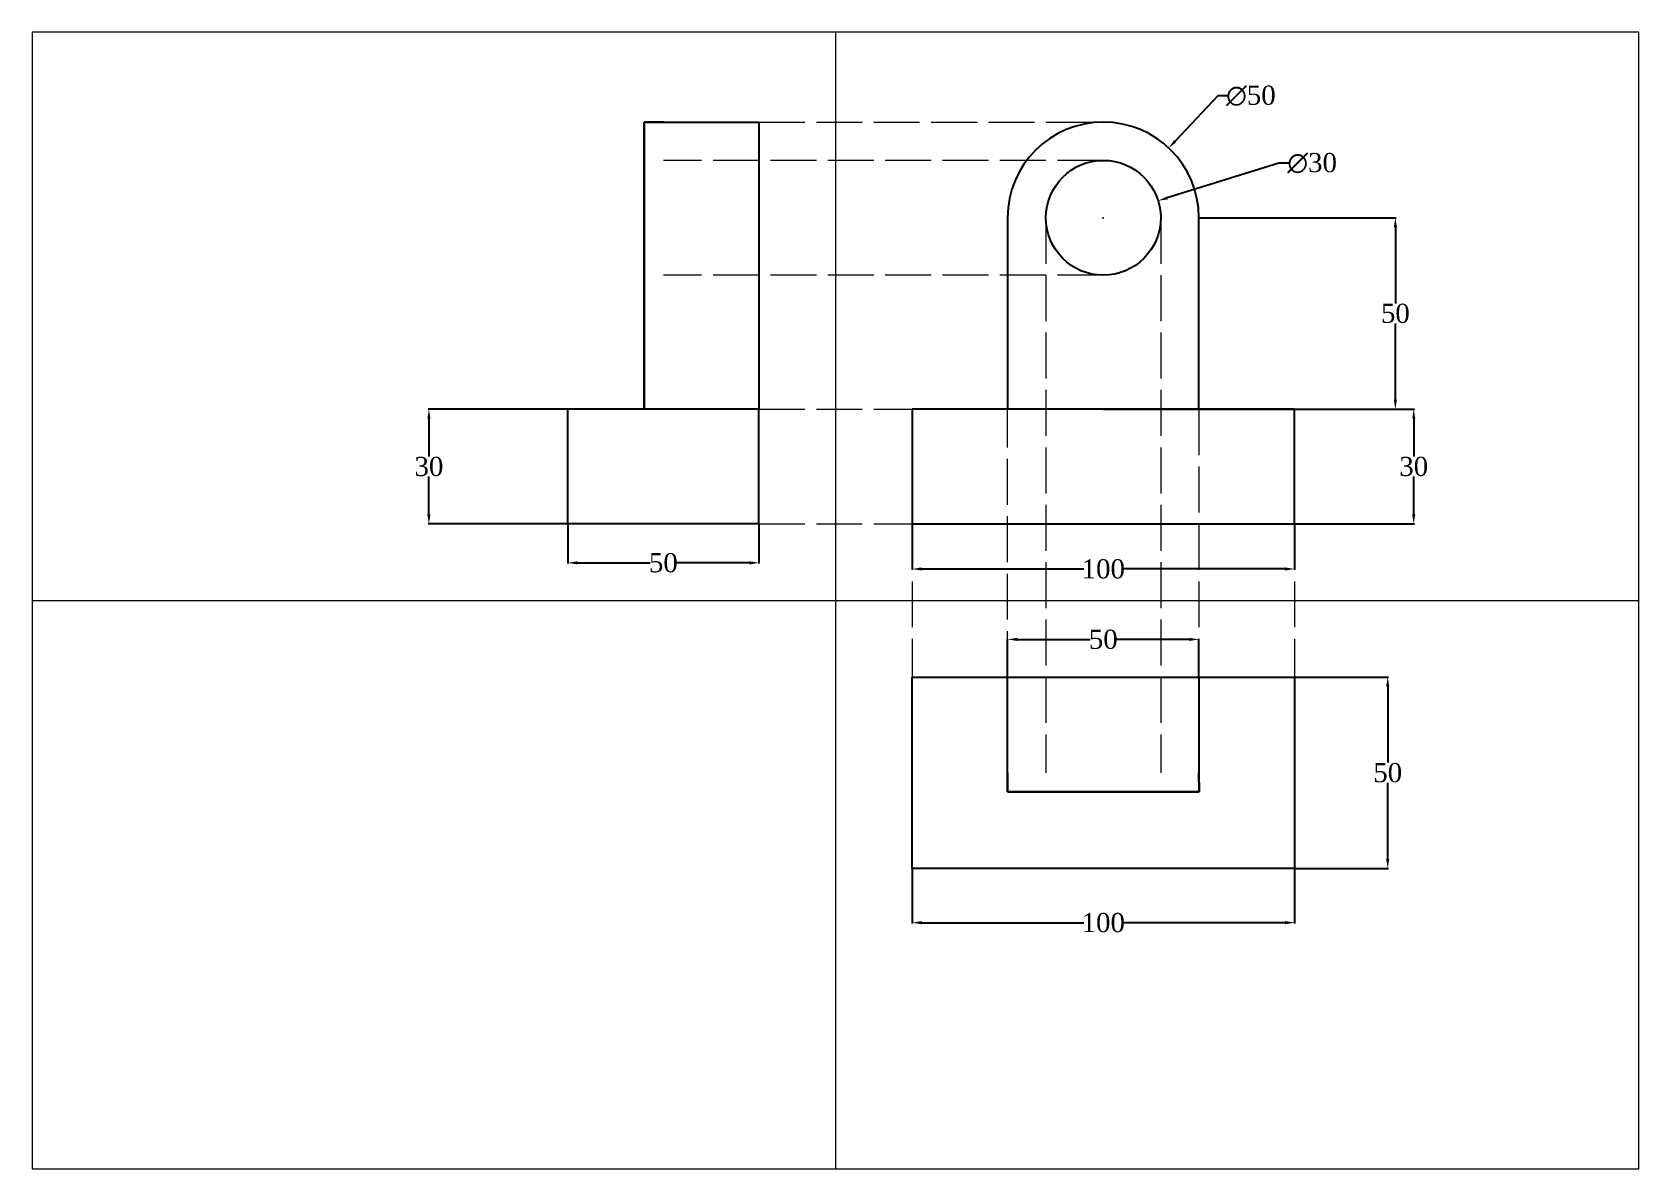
# Model space of a CAD drawing. Header units: millimetres. Extents: x 0 to 420, y 0 to 297.
import ezdxf

# ---------------------------------------------------------------- set-up
doc = ezdxf.new("R2010")
doc.units = ezdxf.units.MM
doc.header["$MEASUREMENT"] = 0
doc.linetypes.add('ACAD_ISO02W100', pattern=[15, 12, -3])
doc.styles.get("Standard").update_dxf_attribs({"font": 'times.ttf', "height": 5})
doc.dimstyles.get("Standard").update_dxf_attribs({"dimtxt": 5, "dimasz": 2.5, "dimexe": 0.18, "dimexo": 0.0625, "dimgap": 0.09, "dimtad": 0, "dimtih": 1, "dimtoh": 1, "dimdec": 0, "dimzin": 0, "dimdsep": 46, "dimtxsty": 'Standard', "dimcen": 0.09, "dimadec": 0, "dimazin": 0, "dimtfac": 1, "dimtdec": 0, "dimtofl": 0, "dimtmove": 0, "dimatfit": 3, "dimfxl": 1, "dimtolj": 1, "dimtzin": 0, "dimarcsym": 0})

# ---------------------------------------------------------------- blocks, each defined once
blk = doc.blocks.new('*D2')
at = {"color": 0, "lineweight": -2, "transparency": 16777216}
for p, q in [((305.06, 248.5), (356.53, 248.5)), ((356.35, 246), (356.35, 226.13)), ((356.35, 201), (356.35, 220.87)), ((305.06, 198.5), (356.53, 198.5))]:
    blk.add_line(p, q, dxfattribs=at)
at = {"color": 0, "lineweight": 15, "transparency": 16777216}
for points in [[(355.93, 246), (356.76, 246), (356.35, 248.5)], [(355.93, 201), (356.76, 201), (356.35, 198.5)]]:
    blk.add_solid(points, dxfattribs=at)
at = {"layer": 'Defpoints', "color": 0, "lineweight": 15, "transparency": 16777216}
for p in [(305, 248.5), (305, 198.5), (356.35, 198.5)]:
    blk.add_point(p, dxfattribs=at)
at = {"color": 0, "lineweight": 15, "transparency": 16777216, "insert": (356.35, 223.5), "char_height": 5, "attachment_point": 5}
blk.add_mtext('\\A1;50', dxfattribs=at)
blk = doc.blocks.new('*D3')
at = {"color": 0, "linetype": 'ByBlock', "lineweight": -2, "transparency": 16777216}
for p, q in [((330.06, 198.5), (361.33, 198.5)), ((361.15, 196), (361.15, 186.13)), ((361.15, 171), (361.15, 180.87)), ((330.06, 168.5), (361.33, 168.5))]:
    blk.add_line(p, q, dxfattribs=at)
at = {"color": 0, "linetype": 'ByBlock', "lineweight": 15, "transparency": 16777216}
for points in [[(360.74, 196), (361.57, 196), (361.15, 198.5)], [(360.74, 171), (361.57, 171), (361.15, 168.5)]]:
    blk.add_solid(points, dxfattribs=at)
at = {"layer": 'Defpoints', "color": 0, "linetype": 'ByBlock', "lineweight": 15, "transparency": 16777216}
for p in [(330, 198.5), (330, 168.5), (361.15, 168.5)]:
    blk.add_point(p, dxfattribs=at)
at = {"color": 0, "linetype": 'ByBlock', "lineweight": 15, "transparency": 16777216, "insert": (361.15, 183.5), "char_height": 5, "attachment_point": 5}
blk.add_mtext('\\A1;30', dxfattribs=at)
blk = doc.blocks.new('*D4')
at = {"color": 0, "linetype": 'ByBlock', "lineweight": -2, "transparency": 16777216}
for p, q in [((139.94, 198.5), (103.54, 198.5)), ((103.72, 196), (103.72, 186.13)), ((103.72, 171), (103.72, 180.87)), ((139.94, 168.5), (103.54, 168.5))]:
    blk.add_line(p, q, dxfattribs=at)
at = {"color": 0, "linetype": 'ByBlock', "lineweight": 15, "transparency": 16777216}
for points in [[(103.3, 196), (104.13, 196), (103.72, 198.5)], [(103.3, 171), (104.13, 171), (103.72, 168.5)]]:
    blk.add_solid(points, dxfattribs=at)
at = {"layer": 'Defpoints', "color": 0, "linetype": 'ByBlock', "lineweight": 15, "transparency": 16777216}
for p in [(103.72, 198.5), (140, 198.5), (140, 168.5)]:
    blk.add_point(p, dxfattribs=at)
at = {"color": 0, "linetype": 'ByBlock', "lineweight": 15, "transparency": 16777216, "insert": (103.72, 183.5), "char_height": 5, "attachment_point": 5}
blk.add_mtext('\\A1;30', dxfattribs=at)
blk = doc.blocks.new('*D5')
at = {"color": 0, "linetype": 'ByBlock', "lineweight": -2, "transparency": 16777216}
for p, q in [((140, 168.44), (140, 158.16)), ((190, 168.44), (190, 158.16)), ((142.5, 158.34), (161.53, 158.34)), ((187.5, 158.34), (168.47, 158.34))]:
    blk.add_line(p, q, dxfattribs=at)
at = {"color": 0, "linetype": 'ByBlock', "lineweight": 15, "transparency": 16777216}
for points in [[(142.5, 158.75), (142.5, 157.92), (140, 158.34)], [(187.5, 158.75), (187.5, 157.92), (190, 158.34)]]:
    blk.add_solid(points, dxfattribs=at)
at = {"layer": 'Defpoints', "color": 0, "linetype": 'ByBlock', "lineweight": 15, "transparency": 16777216}
for p in [(140, 168.5), (190, 168.5), (140, 158.34)]:
    blk.add_point(p, dxfattribs=at)
at = {"color": 0, "linetype": 'ByBlock', "lineweight": 15, "transparency": 16777216, "insert": (165, 158.34), "char_height": 5, "attachment_point": 5}
blk.add_mtext('\\A1;50', dxfattribs=at)
blk = doc.blocks.new('*D6')
at = {"color": 0, "linetype": 'ByBlock', "lineweight": -2, "transparency": 16777216}
for p, q in [((230, 168.44), (230, 156.56)), ((330, 168.44), (330, 156.56)), ((232.5, 156.74), (274.94, 156.74)), ((327.5, 156.74), (285.06, 156.74))]:
    blk.add_line(p, q, dxfattribs=at)
at = {"color": 0, "linetype": 'ByBlock', "lineweight": 15, "transparency": 16777216}
for points in [[(232.5, 157.15), (232.5, 156.32), (230, 156.74)], [(327.5, 157.15), (327.5, 156.32), (330, 156.74)]]:
    blk.add_solid(points, dxfattribs=at)
at = {"layer": 'Defpoints', "color": 0, "linetype": 'ByBlock', "lineweight": 15, "transparency": 16777216}
for p in [(230, 168.5), (330, 168.5), (330, 156.74)]:
    blk.add_point(p, dxfattribs=at)
at = {"color": 0, "linetype": 'ByBlock', "lineweight": 15, "transparency": 16777216, "insert": (280, 156.74), "char_height": 5, "attachment_point": 5}
blk.add_mtext('\\A1;100', dxfattribs=at)
blk = doc.blocks.new('*D7')
at = {"color": 0, "linetype": 'ByBlock', "lineweight": -2, "transparency": 16777216}
for p, q in [((230, 78.44), (230, 64.14)), ((330, 78.44), (330, 64.14)), ((232.5, 64.32), (274.94, 64.32)), ((327.5, 64.32), (285.06, 64.32))]:
    blk.add_line(p, q, dxfattribs=at)
at = {"color": 0, "linetype": 'ByBlock', "lineweight": 15, "transparency": 16777216}
for points in [[(232.5, 64.74), (232.5, 63.9), (230, 64.32)], [(327.5, 64.74), (327.5, 63.9), (330, 64.32)]]:
    blk.add_solid(points, dxfattribs=at)
at = {"layer": 'Defpoints', "color": 0, "linetype": 'ByBlock', "lineweight": 15, "transparency": 16777216}
for p in [(230, 78.5), (330, 78.5), (330, 64.32)]:
    blk.add_point(p, dxfattribs=at)
at = {"color": 0, "linetype": 'ByBlock', "lineweight": 15, "transparency": 16777216, "insert": (280, 64.32), "char_height": 5, "attachment_point": 5}
blk.add_mtext('\\A1;100', dxfattribs=at)
blk = doc.blocks.new('*D8')
at = {"color": 0, "linetype": 'ByBlock', "lineweight": -2, "transparency": 16777216}
for p, q in [((330.06, 128.5), (354.53, 128.5)), ((354.35, 126), (354.35, 106.13)), ((354.35, 81), (354.35, 100.87)), ((330.06, 78.5), (354.53, 78.5))]:
    blk.add_line(p, q, dxfattribs=at)
at = {"color": 0, "linetype": 'ByBlock', "lineweight": 15, "transparency": 16777216}
for points in [[(353.93, 126), (354.76, 126), (354.35, 128.5)], [(353.93, 81), (354.76, 81), (354.35, 78.5)]]:
    blk.add_solid(points, dxfattribs=at)
at = {"layer": 'Defpoints', "color": 0, "linetype": 'ByBlock', "lineweight": 15, "transparency": 16777216}
for p in [(330, 128.5), (330, 78.5), (354.35, 78.5)]:
    blk.add_point(p, dxfattribs=at)
at = {"color": 0, "linetype": 'ByBlock', "lineweight": 15, "transparency": 16777216, "insert": (354.35, 103.5), "char_height": 5, "attachment_point": 5}
blk.add_mtext('\\A1;50', dxfattribs=at)
blk = doc.blocks.new('*D10')
at = {"color": 0, "linetype": 'ByBlock', "lineweight": -2, "transparency": 16777216}
for p, q in [((255, 128.56), (255, 138.51)), ((257.5, 138.33), (276.53, 138.33)), ((302.5, 138.33), (283.47, 138.33)), ((305, 128.56), (305, 138.51))]:
    blk.add_line(p, q, dxfattribs=at)
at = {"color": 0, "linetype": 'ByBlock', "lineweight": 15, "transparency": 16777216}
for points in [[(257.5, 138.75), (257.5, 137.92), (255, 138.33)], [(302.5, 138.75), (302.5, 137.92), (305, 138.33)]]:
    blk.add_solid(points, dxfattribs=at)
at = {"layer": 'Defpoints', "color": 0, "linetype": 'ByBlock', "lineweight": 15, "transparency": 16777216}
for p in [(305, 138.33), (255, 128.5), (305, 128.5)]:
    blk.add_point(p, dxfattribs=at)
at = {"color": 0, "linetype": 'ByBlock', "lineweight": 15, "transparency": 16777216, "insert": (280, 138.33), "char_height": 5, "attachment_point": 5}
blk.add_mtext('\\A1;50', dxfattribs=at)
blk = doc.blocks.new('*D11')
at = {"color": 0, "linetype": 'ByBlock', "lineweight": -2, "transparency": 16777216}
for p, q in [((309.9, 280.36), (298.82, 268.55)), ((312.4, 280.36), (309.9, 280.36)), ((279.91, 248.5), (280.09, 248.5)), ((280, 248.41), (280, 248.59))]:
    blk.add_line(p, q, dxfattribs=at)
at = {"color": 0, "linetype": 'ByBlock', "lineweight": 15, "transparency": 16777216}
blk.add_solid([(298.52, 268.84), (299.12, 268.27), (297.11, 266.73)], dxfattribs=at)
at = {"layer": 'Defpoints', "color": 0, "linetype": 'ByBlock', "lineweight": 15, "transparency": 16777216}
for p in [(297.11, 266.73), (262.89, 230.27)]:
    blk.add_point(p, dxfattribs=at)
at = {"color": 0, "linetype": 'ByBlock', "lineweight": 15, "transparency": 16777216, "insert": (318.59, 280.36), "char_height": 5, "attachment_point": 5}
blk.add_mtext('\\A1;∅50', dxfattribs=at)
blk = doc.blocks.new('*D12')
at = {"color": 0, "linetype": 'ByBlock', "lineweight": -2, "transparency": 16777216}
for p, q in [((325.92, 262.76), (296.71, 253.69)), ((328.42, 262.76), (325.92, 262.76)), ((279.91, 248.5), (280.09, 248.5)), ((280, 248.41), (280, 248.59))]:
    blk.add_line(p, q, dxfattribs=at)
at = {"color": 0, "linetype": 'ByBlock', "lineweight": 15, "transparency": 16777216}
blk.add_solid([(296.59, 254.09), (296.84, 253.29), (294.33, 252.95)], dxfattribs=at)
at = {"layer": 'Defpoints', "color": 0, "linetype": 'ByBlock', "lineweight": 15, "transparency": 16777216}
for p in [(294.33, 252.95), (265.67, 244.05)]:
    blk.add_point(p, dxfattribs=at)
at = {"color": 0, "linetype": 'ByBlock', "lineweight": 15, "transparency": 16777216, "insert": (334.6, 262.76), "char_height": 5, "attachment_point": 5}
blk.add_mtext('\\A1;∅30', dxfattribs=at)

msp = doc.modelspace()

# ---------------------------------------------------------------- linework, layer by layer
at = {"lineweight": 15}
for p, q in [((210, 297), (210, 0)), ((0, 148.5), (420, 148.5))]:
    msp.add_line(p, q, dxfattribs=at)
at = {"linetype": 'ByBlock', "lineweight": 30}
for p, q in [((165, 273.5), (160, 273.5)), ((160, 273.5), (160, 198.5)), ((255, 103.5), (255, 98.5)), ((305.1, 98.5), (305, 103.5)), ((255, 98.5), (305.1, 98.5))]:
    msp.add_line(p, q, dxfattribs=at)
for p, q in [((165, 273.5), (190, 273.5)), ((190, 273.5), (190, 198.5)), ((255, 248.5), (255, 198.5)), ((305, 198.5), (305, 248.5)), ((140, 168.5), (140, 198.5)), ((190, 198.5), (140, 198.5)), ((190, 198.5), (165, 198.5)), ((190, 168.5), (190, 198.5)), ((190, 168.5), (190, 198.5)), ((330, 198.5), (230, 198.5)), ((230, 198.5), (230, 168.5)), ((280, 198.5), (305, 198.5)), ((330, 168.5), (330, 198.5)), ((190, 168.5), (140, 168.5)), ((230, 168.5), (330, 168.5)), ((230, 168.5), (330, 168.5)), ((230, 128.5), (330, 128.5)), ((230, 78.5), (230, 128.5)), ((255, 103.5), (255, 128.5)), ((280, 128.5), (305, 128.5)), ((305, 128.5), (305, 103.5)), ((330, 128.5), (330, 78.5)), ((330, 78.5), (230, 78.5))]:
    msp.add_line(p, q)
at = {"color": 240, "linetype": 'ACAD_ISO02W100', "lineweight": 15, "true_color": 0xed1f24}
for p, q in [((190, 273.5), (280, 273.5)), ((280, 263.5), (165, 263.5)), ((265, 248.5), (265, 103.5)), ((295, 248.5), (295, 103.5)), ((280, 233.5), (165, 233.5)), ((190, 198.5), (230, 198.5)), ((255, 128.5), (255, 198.5)), ((305, 198.5), (305, 128.5)), ((190, 168.5), (230, 168.5)), ((230, 168.5), (230, 128.5)), ((330, 168.5), (330, 128.5))]:
    msp.add_line(p, q, dxfattribs=at)
at = {"lineweight": 15}
msp.add_lwpolyline([(0, 0), (420, 0), (420, 297), (0, 297)], close=True, dxfattribs=at)
msp.add_circle((280, 248.5), 15)
msp.add_arc((280, 248.5), 25, 0, 180)

# ---------------------------------------------------------------- dimensions: what is measured, and where the dimension line sits
at = {"linetype": 'ByBlock', "lineweight": 15}
for p1, p2, picture, middle in [((262.89, 230.27), (297.11, 266.73), '*D11', (318.59, 280.36)), ((265.67, 244.05), (294.33, 252.95), '*D12', (334.6, 262.76))]:
    dim = msp.add_diameter_dim_2p(p1=p1, p2=p2, dimstyle='Standard', dxfattribs=at)
    dim.commit()
    dim.dimension.update_dxf_attribs({"geometry": picture, "text_midpoint": middle, "dimtype": 163})
at = {"lineweight": 15}
dim = msp.add_linear_dim(base=(356.35, 198.5), p1=(305, 248.5), p2=(305, 198.5), angle=90, dimstyle='Standard', dxfattribs=at)
dim.commit()
dim.dimension.update_dxf_attribs({"geometry": '*D2', "text_midpoint": (356.35, 223.5)})
at = {"linetype": 'ByBlock', "lineweight": 15}
for base, p1, p2, picture, middle in [((103.72, 198.5), (140, 168.5), (140, 198.5), '*D4', (103.72, 183.5)), ((361.15, 168.5), (330, 198.5), (330, 168.5), '*D3', (361.15, 183.5)), ((354.35, 78.5), (330, 128.5), (330, 78.5), '*D8', (354.35, 103.5))]:
    dim = msp.add_linear_dim(base=base, p1=p1, p2=p2, angle=90, dimstyle='Standard', dxfattribs=at)
    dim.commit()
    dim.dimension.update_dxf_attribs({"geometry": picture, "text_midpoint": middle})
for base, p1, p2, picture, middle in [((140, 158.34), (190, 168.5), (140, 168.5), '*D5', (165, 158.34)), ((330, 156.74), (230, 168.5), (330, 168.5), '*D6', (280, 156.74)), ((305, 138.33), (255, 128.5), (305, 128.5), '*D10', (280, 138.33)), ((330, 64.32), (230, 78.5), (330, 78.5), '*D7', (280, 64.32))]:
    dim = msp.add_linear_dim(base=base, p1=p1, p2=p2, dimstyle='Standard', dxfattribs=at)
    dim.commit()
    dim.dimension.update_dxf_attribs({"geometry": picture, "text_midpoint": middle})

doc.saveas('drawing.dxf')
